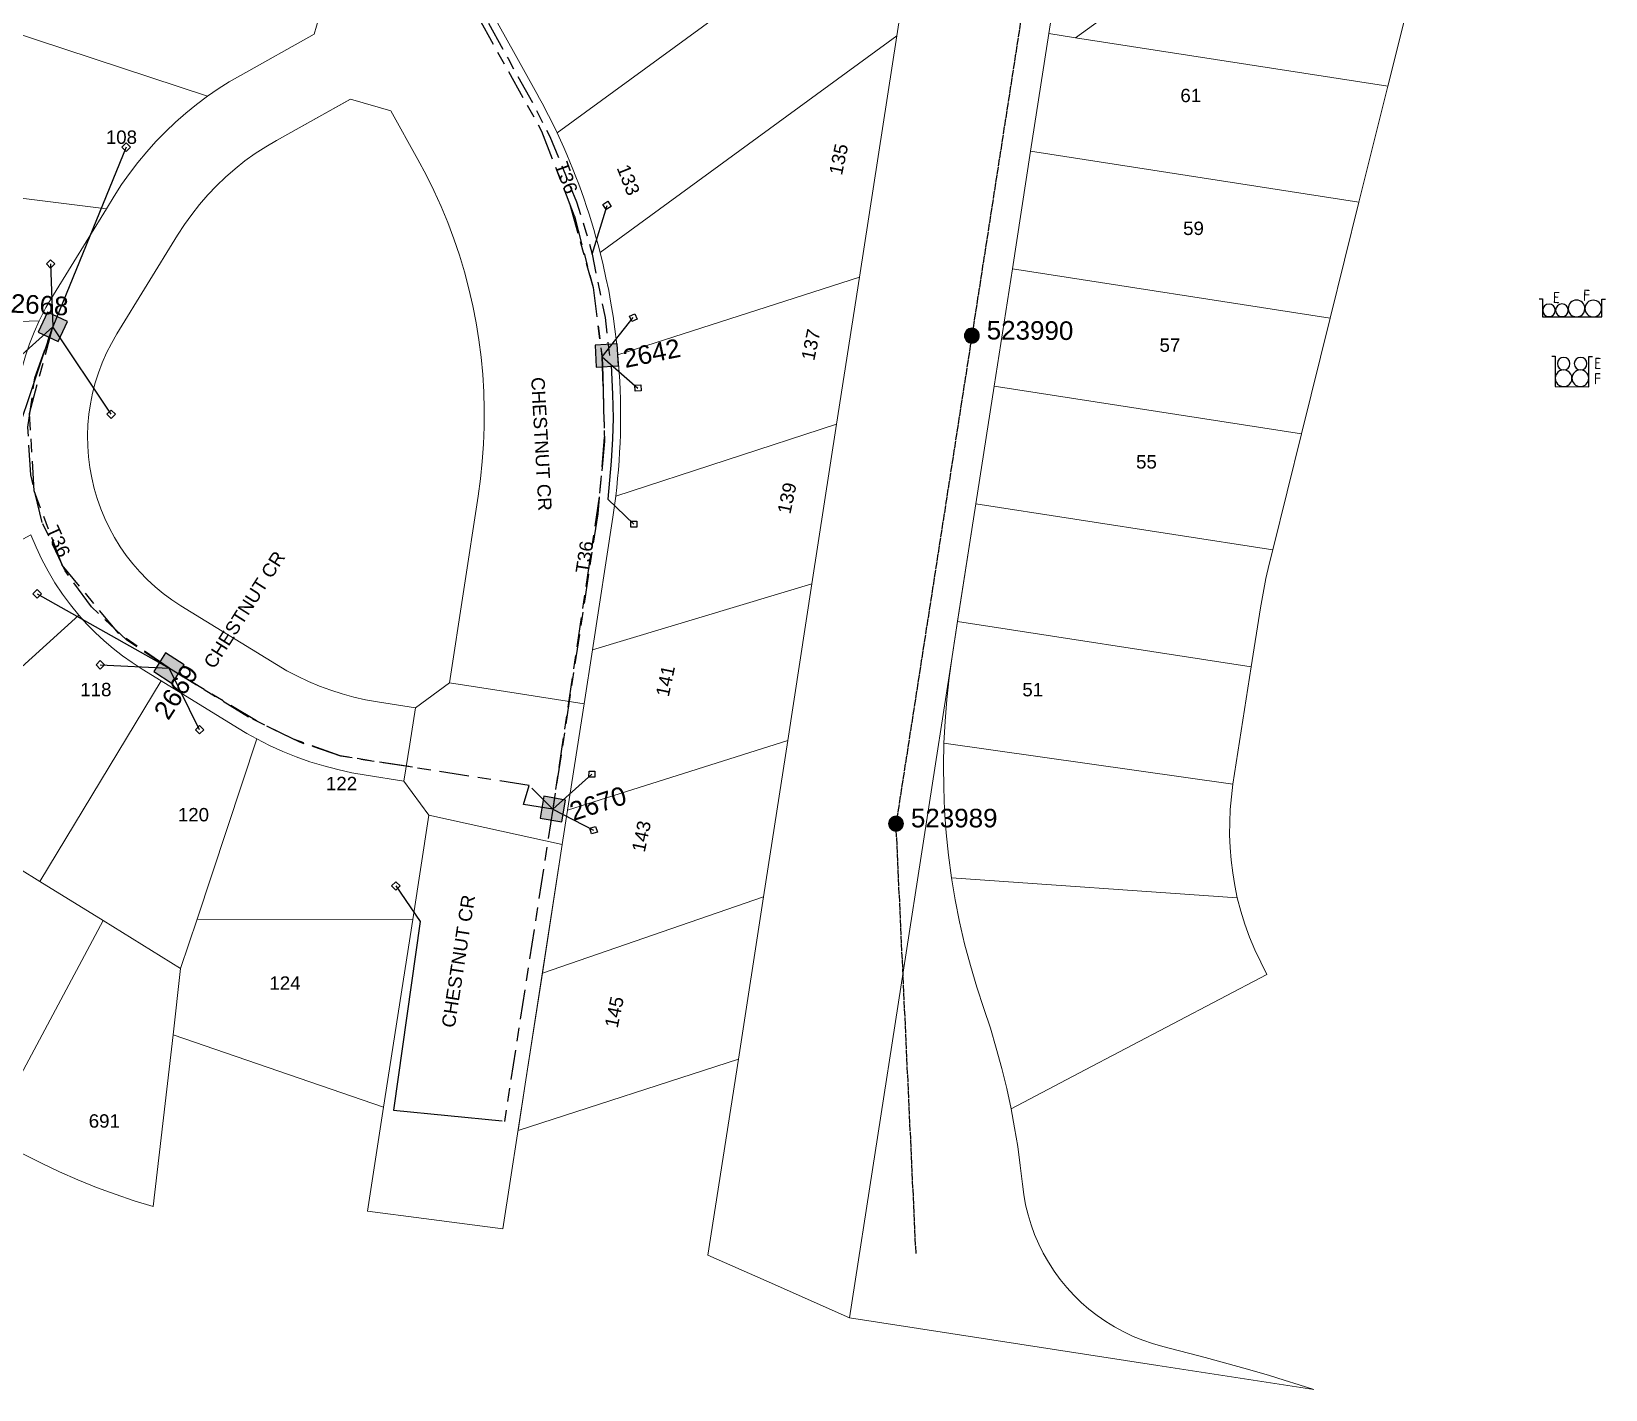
# Model space of a CAD drawing. Header units: metres. Extents: x 298214 to 299272, y 6265564 to 6266203.
# Drawn here: x 298861.9 to 299073.6, y 6265563.9 to 6265746.5 of the extents above; entities that cross this region are included whole.
import ezdxf
from ezdxf.enums import TextEntityAlignment as Align

# ---------------------------------------------------------------- set-up
doc = ezdxf.new("R2010")
doc.units = ezdxf.units.M
doc.linetypes.add('Cable Exist OH', pattern=[1, 1, 0])
doc.linetypes.add('Cable Exist UG', pattern=[8.2, 4, -1.2, 1.8, -1.2])
doc.layers.get('0').update_dxf_attribs({"color": 6})
doc.layers.add('Cadastre Land Parcels_SP_EXT', color=9, linetype='Continuous', lineweight=5)
doc.layers.add('Cadastre Roads_SP_EXT', color=9, linetype='Continuous', lineweight=5)
for name, color, linetype in [('Mains_LV_EXT', 7, 'Continuous'), ('Mains_SL_EXT', 7, 'Continuous'), ('Notes_SP_EXT', 7, 'Continuous'), ('Notes_SP_MISC', 7, 'Continuous'), ('Services_SP_EXT', 7, 'Continuous'), ('SupportsOH_SP_TR_HV_LV_SL_EXT', 7, 'Continuous'), ('SupportsUG_SP_LV_SL_EXT', 7, 'Continuous'), ('UG_Details_SP_MISC', 7, 'Continuous')]:
    doc.layers.add(name, color=color, linetype=linetype)
doc.styles.add('COLUMN_LABEL', font='arial.ttf')
doc.styles.add('iecISOCP', font='isocp.shx')
doc.styles.add('POLE_LABEL', font='arial.ttf')
doc.styles.get("Standard").update_dxf_attribs({"font": 'arial.ttf'})

# ---------------------------------------------------------------- blocks, each defined once
blk = doc.blocks.new('COLUMN_EXT')
blk.add_hatch(color=256).paths.add_polyline_path([(-1.49, 1.48), (-1.49, -1.49), (1.48, -1.49), (1.48, 1.48)])
blk.add_lwpolyline([(-1.49, -1.49), (1.48, -1.49), (1.48, 1.48), (-1.49, 1.48)], close=True)
for tag, height, style, flags, p in [('ASSET_NUM', 2.5, 'COLUMN_LABEL', 8, (2, 2)), ('STRUCTURE_PLANT_NUMBER', 0.2, 'POLE_LABEL', 9, (1.81, 0.03)), ('STREET_CODE', 0.2, 'COLUMN_LABEL', 9, (1.81, -0.2))]:
    blk.add_attdef(tag, text='', height=height, dxfattribs=dict(style=style, flags=flags)).set_placement(p, align=Align.MIDDLE_LEFT)
at = {"flags": 9}
for tag, p in [('COLUMN_TYPE', (1.81, -0.4)), ('OWNED_BY', (1.81, -0.6)), ('STATE', (1.81, -0.8)), ('USAGE', (1.81, -1)), ('STREETNAME', (1.81, -1.6)), ('SUBURB', (1.81, -1.8)), ('LEGEND', (1.81, -1.2)), ('LOCATION', (1.81, -1.4)), ('NOTES', (1.81, -2))]:
    blk.add_attdef(tag, text='', height=0.2, dxfattribs=at).set_placement(p, align=Align.MIDDLE_LEFT)
at = {"flags": 1}
blk.add_attdef('Z', (1.81, -2.35), '', height=0.2, dxfattribs=at)
blk = doc.blocks.new('CCP_EXT')
at = {"flags": 9}
for tag, p in [('STATE', (0, -1.8)), ('NOTES', (0, -2))]:
    blk.add_attdef(tag, text='', height=0.2, dxfattribs=at).set_placement(p, align=Align.MIDDLE_LEFT)
blk.add_wipeout([(0, 0.57), (0.57, 0), (0, -0.57), (-0.57, 0)])
blk.add_lwpolyline([(-0.57, 0), (0, 0.57), (0.57, 0), (0, -0.57), (-0.57, 0)])
at = {"flags": 1}
blk.add_attdef('Z', (0, 0), '', height=0.2, dxfattribs=at)
at = {"flags": 9}
for tag, p in [('CCP_TYPE', (0, 0)), ('CONSTRUCTED_VOLTAGE', (0, -0.2)), ('OPERATING_VOLTAGE', (0, -0.6)), ('ORIENTATION', (0, -0.8)), ('OWNED_BY', (0, -1)), ('NO_PHASES', (0, -0.4)), ('USAGE', (0, -1.2)), ('LEGEND', (0, -1.4)), ('LIFE_SUPPORT', (0, -1.6))]:
    blk.add_attdef(tag, text='', height=0.2, dxfattribs=at).set_placement(p, align=Align.MIDDLE_LEFT)
blk = doc.blocks.new('POLE_EXT')
blk.add_hatch(color=256).paths.add_polyline_path([(-1, 0, 1), (1, 0, 1)])
blk.add_lwpolyline([(-1, 0, 1), (1, 0, 1)], format="xyb", close=True)
for tag, height, flags, p in [('pNumber', 2.5, 8, (-17.84, 2.07)), ('OWNED_BY', 0.2, 9, (1.35, -0.4)), ('SPECIAL_USE', 0.2, 9, (1.35, -0.8)), ('STATE', 0.2, 9, (1.35, -1)), ('cLV', 0.2, 9, (1.35, -1.4)), ('hDepth', 0.2, 9, (1.35, -1.6)), ('hDia', 0.2, 9, (1.35, -1.8)), ('cHV', 0.2, 9, (1.35, -2)), ('PARENT', 0.2, 9, (1.35, -0.6)), ('USAGE', 0.2, 9, (1.35, -1.2)), ('LBRACKET', 0.2, 9, (1.35, -2.2)), ('cLinedev', 0.2, 9, (1.35, -3.4)), ('pExisting', 0.2, 9, (1.35, -3.8)), ('LExisting', 0.2, 9, (1.35, -2.4)), ('LANTNUMBER', 0.2, 9, (1.35, -2.6)), ('LOther', 0.2, 9, (1.35, -2.8)), ('LRemove', 0.2, 9, (1.35, -3)), ('LEGEND', 0.2, 9, (1.35, -3.2)), ('LOCATION', 0.2, 9, (1.35, -3.6)), ('PFNUMBER', 0.2, 9, (1.35, -4)), ('NEWPFNUMBER', 0.2, 9, (1.35, -4.2)), ('pFooting', 0.2, 9, (1.35, -4.4)), ('pNew', 0.2, 9, (1.35, -4.6)), ('pRelocate', 0.2, 9, (1.35, -5)), ('pRemove', 0.2, 9, (1.35, -5.2)), ('pReplace', 0.2, 9, (1.35, -5.4)), ('pStay', 0.2, 9, (1.35, -5.6)), ('pType', 0.2, 9, (1.35, -5.8)), ('cspan', 0.2, 9, (1.35, -6)), ('STREETNAME', 0.2, 9, (1.35, -6.2)), ('SUBURB', 0.2, 9, (1.35, -6.4)), ('OPERATED_BY', 0.2, 9, (1.36, -7.01)), ('NOTES', 0.2, 9, (1.35, -6.6)), ('MAINTAINED_BY', 0.2, 9, (1.36, -6.81))]:
    blk.add_attdef(tag, text='', height=height, dxfattribs=dict(flags=flags)).set_placement(p, align=Align.MIDDLE_LEFT)
at = {"style": 'POLE_LABEL'}
for tag, height, flags, p in [('ASSET_NUM', 2.5, 8, (2, 2)), ('STRUCTURE_PLANT_NUMBER', 0.2, 9, (1.35, 0.03)), ('STREET_CODE', 0.2, 9, (1.35, -0.2))]:
    blk.add_attdef(tag, text='', height=height, dxfattribs=dict(at, flags=flags)).set_placement(p, align=Align.MIDDLE_LEFT)
at = {"flags": 1}
blk.add_attdef('Z', (1.35, -7.33), '', height=0.2, dxfattribs=at)
blk = doc.blocks.new('d221')
at = {"layer": 'Notes_SP_EXT', "color": 1}
for p, q in [((298834.43, 6265877.28), (298834.89, 6265877.27)), ((298834.89, 6265877.27), (298834.88, 6265873.19)), ((298839.42, 6265874.31), (298839.43, 6265877.26)), ((298839.43, 6265877.26), (298839.93, 6265877.26)), ((298839.42, 6265873.18), (298839.42, 6265874.31)), ((298834.88, 6265873.19), (298839.42, 6265873.18))]:
    blk.add_line(p, q, dxfattribs=at)
for points in [[(298835.19, 6265876.28, 1), (298836.88, 6265876.28, 1)], [(298837.46, 6265876.28, 1), (298839.15, 6265876.28, 1)], [(298834.9, 6265874.32, 1), (298837.15, 6265874.31, 1)], [(298837.15, 6265874.31, 1), (298839.4, 6265874.31, 1)]]:
    blk.add_lwpolyline(points, format="xyb", close=True, dxfattribs=at)
at = {"layer": 'Notes_SP_MISC', "linetype": 'Continuous', "char_height": 1.5, "width": 1.9371, "attachment_point": 5, "rotation": 358.6592, "style": 'iecISOCP'}
for s, insert in [('E', (298840.62, 6265876.31)), ('F', (298840.59, 6265874.25))]:
    blk.add_mtext(s, dxfattribs=dict(at, insert=insert))
blk = doc.blocks.new('d220')
at = {"layer": 'Notes_SP_EXT', "color": 1}
for p, q in [((298832.73, 6265884.98), (298833.19, 6265884.98)), ((298833.19, 6265884.98), (298833.18, 6265882.57)), ((298841.15, 6265883.69), (298841.16, 6265884.97)), ((298841.16, 6265884.97), (298841.66, 6265884.96)), ((298841.15, 6265882.57), (298841.15, 6265883.69)), ((298833.18, 6265882.57), (298841.15, 6265882.56))]:
    blk.add_line(p, q, dxfattribs=at)
for points in [[(298836.64, 6265883.7, 1), (298838.89, 6265883.69, 1)], [(298838.89, 6265883.69, 1), (298841.14, 6265883.69, 1)], [(298833.23, 6265883.46, 1), (298834.91, 6265883.46, 1)], [(298834.95, 6265883.46, 1), (298836.64, 6265883.46, 1)]]:
    blk.add_lwpolyline(points, format="xyb", close=True, dxfattribs=at)
at = {"layer": 'Notes_SP_MISC', "linetype": 'Continuous', "char_height": 1.5, "width": 1.9371, "attachment_point": 5, "rotation": 358.6592, "style": 'iecISOCP'}
for s, insert in [('E', (298835.06, 6265885.16)), ('F', (298839.12, 6265885.46))]:
    blk.add_mtext(s, dxfattribs=dict(at, insert=insert))

msp = doc.modelspace()

# ---------------------------------------------------------------- linework, layer by layer
at = {"layer": 'Cadastre Land Parcels_SP_EXT', "linetype": 'Continuous'}
for points in [[(299065.75, 6265880.44), (299057.32, 6265881.75), (299020.66, 6265887.45), (298998.76, 6265746.27), (299002.35, 6265745.7), (299015.09, 6265754.94), (299018.3, 6265760.01), (299020, 6265762.7), (299020.85, 6265764.05), (299017.94, 6265771.77), (299019.82, 6265783.85), (299022.31, 6265799.9), (299026.28, 6265814.62), (299036.6, 6265829.09), (299042.27, 6265830.82), (299037.92, 6265847.15), (299033.4, 6265864.06), (299067.5, 6265869.62), (299066.82, 6265873.21), (299066.24, 6265876.81), (299065.75, 6265880.44)], [(298965.73, 6265757.12), (298960.5, 6265763.9), (298943.29, 6265762.42), (298917.62, 6265760.21), (298919.2, 6265757.39), (298926.96, 6265743.43), (298929.88, 6265738.2), (298930.24, 6265737.55), (298930.59, 6265736.89), (298930.94, 6265736.24), (298931.28, 6265735.57), (298931.62, 6265734.91), (298931.95, 6265734.24), (298932.28, 6265733.58), (298932.6, 6265732.9), (298965.73, 6265757.12)], [(298896.36, 6265760.78), (298862.61, 6265760.75), (298854.74, 6265747.99), (298885.56, 6265737.83), (298887.01, 6265738.82), (298888.48, 6265739.76), (298890, 6265740.64), (298899.93, 6265746.17), (298901.48, 6265751.61), (298896.36, 6265760.78)], [(299047.83, 6265753.16), (299018.3, 6265760.01), (299015.09, 6265754.94), (299002.35, 6265745.7), (299044.33, 6265739.19), (299047.83, 6265753.16)], [(298978.31, 6265745.97), (298979.71, 6265754.96), (298965.73, 6265757.12), (298932.6, 6265732.9), (298933.05, 6265731.94), (298933.48, 6265730.96), (298933.92, 6265729.98), (298934.33, 6265729), (298934.73, 6265728.01), (298935.12, 6265727.01), (298935.51, 6265726.02), (298935.87, 6265725.01), (298936.23, 6265724), (298936.57, 6265722.99), (298936.91, 6265721.97), (298937.22, 6265720.95), (298937.54, 6265719.93), (298937.82, 6265718.9), (298938.11, 6265717.87), (298938.37, 6265716.84), (298978.31, 6265745.97)], [(298885.56, 6265737.83), (298854.74, 6265747.99), (298842.35, 6265727.91), (298841.48, 6265726.49), (298871.97, 6265722.69), (298873.02, 6265724.39), (298874.02, 6265725.95), (298875.08, 6265727.46), (298876.21, 6265728.93), (298877.39, 6265730.36), (298878.62, 6265731.73), (298879.91, 6265733.06), (298881.25, 6265734.34), (298882.64, 6265735.56), (298884.08, 6265736.72), (298885.56, 6265737.83)], [(298973.27, 6265713.51), (298978.31, 6265745.97), (298938.37, 6265716.84), (298938.81, 6265715.14), (298939.17, 6265713.43), (298939.54, 6265711.71), (298939.84, 6265709.99), (298940.14, 6265708.26), (298940.37, 6265706.52), (298940.6, 6265704.8), (298940.75, 6265703.05), (298973.27, 6265713.51)], [(299044.33, 6265739.19), (299002.35, 6265745.7), (298998.76, 6265746.27), (298996.3, 6265730.45), (299040.47, 6265723.6), (299044.33, 6265739.19)], [(298910.24, 6265735.89), (298904.8, 6265737.44), (298894.87, 6265731.9), (298893.41, 6265731.04), (298891.99, 6265730.12), (298890.61, 6265729.13), (298889.28, 6265728.07), (298888, 6265726.96), (298886.78, 6265725.79), (298885.61, 6265724.56), (298884.5, 6265723.28), (298883.45, 6265721.94), (298882.46, 6265720.57), (298881.53, 6265719.14), (298873.36, 6265705.86), (298872.64, 6265704.59), (298871.99, 6265703.31), (298871.41, 6265701.99), (298870.91, 6265700.65), (298870.47, 6265699.28), (298870.11, 6265697.89), (298869.83, 6265696.48), (298869.62, 6265695.06), (298869.49, 6265693.63), (298869.43, 6265692.19), (298869.46, 6265690.76), (298869.56, 6265689.33), (298869.73, 6265687.9), (298869.99, 6265686.49), (298870.32, 6265685.09), (298870.72, 6265683.71), (298871.2, 6265682.36), (298871.75, 6265681.03), (298872.37, 6265679.73), (298873.06, 6265678.47), (298873.82, 6265677.25), (298874.64, 6265676.08), (298875.52, 6265674.94), (298876.46, 6265673.86), (298877.46, 6265672.83), (298878.52, 6265671.85), (298879.62, 6265670.94), (298880.77, 6265670.08), (298882, 6265669.29), (298894.84, 6265661.39), (298896.24, 6265660.57), (298897.67, 6265659.82), (298899.14, 6265659.13), (298900.63, 6265658.5), (298902.15, 6265657.94), (298903.69, 6265657.44), (298905.26, 6265657.02), (298906.84, 6265656.67), (298908.44, 6265656.38), (298913.53, 6265655.59), (298918.1, 6265658.93), (298921.98, 6265684.06), (298922.28, 6265686.38), (298922.53, 6265688.7), (298922.7, 6265691.04), (298922.79, 6265693.38), (298922.8, 6265695.72), (298922.74, 6265698.06), (298922.6, 6265700.4), (298922.38, 6265702.73), (298922.08, 6265705.05), (298921.71, 6265707.36), (298921.26, 6265709.66), (298920.73, 6265711.94), (298920.13, 6265714.2), (298919.46, 6265716.45), (298918.71, 6265718.66), (298917.88, 6265720.86), (298916.99, 6265723.02), (298916.02, 6265725.15), (298914.99, 6265727.25), (298913.88, 6265729.34), (298910.24, 6265735.89)], [(299040.47, 6265723.6), (298996.3, 6265730.45), (298993.84, 6265714.62), (299036.61, 6265708), (299040.47, 6265723.6)], [(298871.97, 6265722.69), (298841.48, 6265726.49), (298829.14, 6265706.49), (298862.93, 6265707.63), (298863.84, 6265709.41), (298864.84, 6265711.14), (298871.97, 6265722.69)], [(298970.2, 6265693.71), (298973.27, 6265713.51), (298940.75, 6265703.05), (298940.87, 6265701.87), (298940.94, 6265700.69), (298941.03, 6265699.5), (298941.07, 6265698.31), (298941.12, 6265697.12), (298941.13, 6265695.93), (298941.14, 6265694.74), (298941.12, 6265693.55), (298941.11, 6265692.36), (298941.06, 6265691.17), (298941.01, 6265689.98), (298940.93, 6265688.79), (298940.85, 6265687.6), (298940.74, 6265686.42), (298940.63, 6265685.23), (298940.48, 6265684.05), (298970.2, 6265693.71)], [(299036.61, 6265708), (298993.84, 6265714.62), (298991.39, 6265698.83), (299032.74, 6265692.41), (299036.61, 6265708)], [(298859.38, 6265693.04), (298859.5, 6265694.72), (298859.67, 6265696.39), (298859.91, 6265698.05), (298860.23, 6265699.7), (298860.62, 6265701.33), (298861.09, 6265702.94), (298861.63, 6265704.53), (298862.25, 6265706.09), (298862.93, 6265707.63), (298829.14, 6265706.49), (298827.31, 6265703.51), (298817.61, 6265687.76), (298819.42, 6265682.56), (298859.38, 6265693.04)], [(299032.74, 6265692.41), (298991.39, 6265698.83), (298988.93, 6265683), (299028.87, 6265676.81), (299032.74, 6265692.41)], [(298966.88, 6265672.24), (298970.2, 6265693.71), (298940.48, 6265684.05), (298940.1, 6265681.22), (298937.34, 6265663.36), (298966.88, 6265672.24)], [(299028.87, 6265676.81), (298988.93, 6265683), (298986.47, 6265667.2), (299025.96, 6265661.07), (299027.22, 6265669.03), (299027.56, 6265671), (299027.95, 6265672.95), (299028.4, 6265674.89), (299028.87, 6265676.81)], [(298868.27, 6265668.03), (298867.13, 6265669.43), (298866.05, 6265670.88), (298865.05, 6265672.39), (298864.12, 6265673.94), (298863.27, 6265675.54), (298862.5, 6265677.17), (298861.8, 6265678.83), (298827.22, 6265660.13), (298829.82, 6265652.66), (298842.59, 6265644.79), (298868.27, 6265668.03)], [(298963.62, 6265651.2), (298966.88, 6265672.24), (298937.34, 6265663.36), (298936.22, 6265656.12), (298934.01, 6265641.82), (298963.62, 6265651.2)], [(298879.34, 6265659.2), (298876.79, 6265660.78), (298875.44, 6265661.65), (298874.13, 6265662.58), (298872.87, 6265663.56), (298871.65, 6265664.6), (298870.47, 6265665.7), (298869.35, 6265666.84), (298868.27, 6265668.03), (298842.59, 6265644.79), (298857.48, 6265635.61), (298863.01, 6265632.2), (298879.34, 6265659.2)], [(299025.96, 6265661.07), (298986.47, 6265667.2), (298985.73, 6265662.47), (298985.33, 6265659.59), (298985.01, 6265656.69), (298984.78, 6265653.77), (298984.63, 6265650.82), (299023.51, 6265645.31), (299025.96, 6265661.07)], [(298984.63, 6265650.82), (298984.78, 6265653.77), (298985.01, 6265656.69), (298985.33, 6265659.59), (298985.73, 6265662.47), (298971.92, 6265573.53), (299013.39, 6265567.12), (299034.39, 6265563.88), (299034.39, 6265563.89), (299032.4, 6265564.52), (299030.42, 6265565.14), (299028.42, 6265565.75), (299025.48, 6265566.61), (299019.78, 6265568.2), (299014.06, 6265569.68), (299012.71, 6265570.05), (299011.39, 6265570.5), (299010.09, 6265571.03), (299008.82, 6265571.62), (299007.59, 6265572.29), (299006.4, 6265573.02), (299005.25, 6265573.82), (299004.14, 6265574.68), (299003.09, 6265575.6), (299002.09, 6265576.58), (299001.15, 6265577.61), (299000.27, 6265578.69), (298999.45, 6265579.82), (298998.69, 6265580.99), (298998, 6265582.2), (298997.38, 6265583.45), (298996.83, 6265584.73), (298996.35, 6265586.04), (298995.95, 6265587.37), (298995.62, 6265588.72), (298995.37, 6265590.1), (298995.19, 6265591.48), (298994.9, 6265594.03), (298994.56, 6265596.57), (298994.14, 6265599.1), (298993.67, 6265601.63), (298993.08, 6265604.36), (298992.42, 6265607.08), (298991.68, 6265609.79), (298990.88, 6265612.47), (298989.99, 6265615.13), (298989.05, 6265618), (298988.19, 6265620.9), (298987.42, 6265623.83), (298986.74, 6265626.79), (298986.16, 6265629.76), (298985.66, 6265632.72), (298985.26, 6265635.74), (298984.95, 6265638.75), (298984.73, 6265641.77), (298984.6, 6265644.8), (298984.57, 6265647.82), (298984.63, 6265650.82)], [(298881.95, 6265620.52), (298884.16, 6265627.16), (298892.19, 6265651.39), (298890.88, 6265652.12), (298889.59, 6265652.88), (298879.34, 6265659.2), (298863.01, 6265632.2), (298871.53, 6265626.95), (298881.95, 6265620.52)], [(298912, 6265645.71), (298906.91, 6265646.5), (298904.99, 6265646.84), (298903.08, 6265647.26), (298901.2, 6265647.75), (298899.34, 6265648.33), (298897.51, 6265648.98), (298895.7, 6265649.71), (298893.93, 6265650.51), (298892.19, 6265651.39), (298884.16, 6265627.16), (298913.17, 6265627.12), (298915.34, 6265641.15), (298912, 6265645.71)], [(298960.36, 6265630.16), (298963.62, 6265651.2), (298934.01, 6265641.82), (298933.3, 6265637.2), (298930.63, 6265619.88), (298960.36, 6265630.16)], [(299023.51, 6265645.31), (298984.63, 6265650.82), (298984.57, 6265647.82), (298984.6, 6265644.8), (298984.73, 6265641.77), (298984.95, 6265638.75), (298985.26, 6265635.74), (298985.66, 6265632.72), (299024.09, 6265630.02), (299023.77, 6265631.69), (299023.48, 6265633.38), (299023.27, 6265635.08), (299023.13, 6265636.78), (299023.07, 6265638.49), (299023.08, 6265640.2), (299023.16, 6265641.91), (299023.31, 6265643.62), (299023.51, 6265645.31)], [(298863.01, 6265632.2), (298857.48, 6265635.61), (298840.42, 6265607.95), (298856.16, 6265598.24), (298871.53, 6265626.95), (298863.01, 6265632.2)], [(298993.67, 6265601.63), (299002.78, 6265606.41), (299028.09, 6265619.71), (299027.25, 6265621.35), (299026.47, 6265623.02), (299025.76, 6265624.73), (299025.13, 6265626.46), (299024.59, 6265628.23), (299024.09, 6265630.02), (298985.66, 6265632.72), (298986.16, 6265629.76), (298986.74, 6265626.79), (298987.42, 6265623.83), (298988.19, 6265620.9), (298989.05, 6265618), (298989.99, 6265615.13), (298990.88, 6265612.47), (298991.68, 6265609.79), (298992.42, 6265607.08), (298993.08, 6265604.36), (298993.67, 6265601.63)], [(298956.98, 6265608.32), (298960.36, 6265630.16), (298930.63, 6265619.88), (298928.32, 6265604.97), (298927.36, 6265598.74), (298956.98, 6265608.32)], [(298881.95, 6265620.52), (298871.53, 6265626.95), (298856.16, 6265598.24), (298858.48, 6265596.86), (298860.83, 6265595.55), (298863.23, 6265594.32), (298865.66, 6265593.16), (298868.12, 6265592.08), (298870.62, 6265591.07), (298873.14, 6265590.14), (298875.7, 6265589.28), (298878.28, 6265588.51), (298880.93, 6265611.58), (298881.95, 6265620.52)], [(298913.17, 6265627.12), (298884.16, 6265627.16), (298881.95, 6265620.52), (298880.93, 6265611.58), (298909.26, 6265601.87), (298913.17, 6265627.12)]]:
    msp.add_lwpolyline(points, close=True, dxfattribs=at)
at = {"layer": 'Cadastre Roads_SP_EXT', "linetype": 'Continuous'}
msp.add_lwpolyline([(298979.71, 6265754.96), (298978.31, 6265745.97), (298973.27, 6265713.51), (298970.2, 6265693.71), (298966.88, 6265672.24), (298963.62, 6265651.2), (298960.36, 6265630.16), (298956.98, 6265608.32), (298952.89, 6265581.94), (298960.73, 6265578.48), (298971.92, 6265573.53), (298985.73, 6265662.47), (298985.73, 6265662.47), (298986.47, 6265667.21), (298988.93, 6265683), (298991.39, 6265698.83), (298993.84, 6265714.62), (298996.3, 6265730.45), (298998.76, 6265746.27), (299020.66, 6265887.45)], dxfattribs=at)
at = {"layer": 'Mains_LV_EXT', "linetype": 'Cable Exist UG'}
msp.add_lwpolyline([(298932.01, 6265641.96), (298925.52, 6265599.94)], dxfattribs=at)
at = {"layer": 'Mains_SL_EXT', "linetype": 'Cable Exist OH'}
for points in [[(298998.33, 6265769.62), (298988.39, 6265705.63), (298978.19, 6265639.99)], [(298980.88, 6265582.17), (298978.19, 6265639.99)]]:
    msp.add_lwpolyline(points, dxfattribs=at)
at = {"layer": 'Mains_SL_EXT', "linetype": 'Cable Exist UG'}
msp.add_lwpolyline([(298932.01, 6265641.96), (298925.52, 6265599.94)], dxfattribs=at)
at = {"layer": 'Services_SP_EXT'}
for points in [[(298857.31, 6265684.76), (298864.76, 6265706.83)], [(298857.88, 6265700.64), (298864.76, 6265706.83)]]:
    msp.add_lwpolyline(points, dxfattribs=at)

# ---------------------------------------------------------------- block references
at = {"layer": 'Notes_SP_EXT', "color": 7, "linetype": 'Cable Exist UG'}
for name in ['d220', 'd221']:
    msp.add_blockref(name, (231.97, -174.41), dxfattribs=at)
at = {"layer": 'SupportsOH_SP_TR_HV_LV_SL_EXT'}
ref = msp.add_blockref('POLE_EXT', (298988.39, 6265705.63), dxfattribs=at)
ref.add_attrib('ASSET_NUM', '523990', dxfattribs={"layer": '0', "height": 2.5, "rotation": 359.5955, "style": 'POLE_LABEL'}).set_placement((298990.39, 6265706.38), align=Align.MIDDLE_LEFT)
ref = msp.add_blockref('POLE_EXT', (298978.19, 6265639.99), dxfattribs=at)
ref.add_attrib('ASSET_NUM', '523989', dxfattribs={"layer": '0', "height": 2.5, "style": 'POLE_LABEL'}).set_placement((298980.19, 6265640.74), align=Align.MIDDLE_LEFT)
at = {"layer": 'SupportsUG_SP_LV_SL_EXT'}
ref = msp.add_blockref('COLUMN_EXT', (298864.76, 6265706.83), dxfattribs=dict(at, rotation=244.8483701818108))
ref.add_attrib('ASSET_NUM', '2668', dxfattribs={"layer": '0', "height": 2.5, "rotation": 356.8934, "style": 'COLUMN_LABEL'}).set_placement((298866.76, 6265707.58), align=Align.BOTTOM_RIGHT)
ref = msp.add_blockref('COLUMN_EXT', (298939.27, 6265702.97), dxfattribs=dict(at, rotation=92.94255278303248))
ref.add_attrib('ASSET_NUM', '2642', dxfattribs={"layer": '0', "height": 2.5, "rotation": 11.5795, "style": 'COLUMN_LABEL'}).set_placement((298941.27, 6265703.72), align=Align.TOP_LEFT)
ref = msp.add_blockref('COLUMN_EXT', (298880.39, 6265660.91), dxfattribs=dict(at, rotation=327.2210117840202))
ref.add_attrib('ASSET_NUM', '2669', dxfattribs={"layer": '0', "height": 2.5, "rotation": 57.2572, "style": 'COLUMN_LABEL'}).set_placement((298882.39, 6265661.66), align=Align.TOP_RIGHT)
ref = msp.add_blockref('COLUMN_EXT', (298932.01, 6265641.96), dxfattribs=dict(at, rotation=80.13724221722231))
ref.add_attrib('ASSET_NUM', '2670', dxfattribs={"layer": '0', "height": 2.5, "rotation": 18.0302, "style": 'COLUMN_LABEL'}).set_placement((298934.01, 6265642.71), align=Align.TOP_LEFT)

# ---------------------------------------------------------------- texts
at = {"layer": 'Cadastre Land Parcels_SP_EXT'}
for s, p in [('61', (299016.44, 6265737.04)), ('108', (298871.89, 6265731.43)), ('59', (299016.81, 6265719.17)), ('57', (299013.64, 6265703.46)), ('55', (299010.48, 6265687.76)), ('118', (298868.45, 6265657.13)), ('51', (298995.18, 6265657.12)), ('122', (298901.5, 6265644.49)), ('120', (298881.58, 6265640.3)), ('124', (298893.89, 6265617.65)), ('691', (298869.59, 6265599.1))]:
    msp.add_text(s, height=1.8, dxfattribs=at).set_placement(p)
for s, rotation, p in [('135', 78.0626, (298970.91, 6265727.12)), ('133', 291.6546, (298940.58, 6265728.21)), ('137', 78.0725, (298967.18, 6265702.18)), ('139', 78.0723, (298963.97, 6265681.54)), ('141', 78.0849, (298947.61, 6265656.95)), ('143', 78.0849, (298944.38, 6265636.05)), ('145', 78.0725, (298940.73, 6265612.41))]:
    msp.add_text(s, height=1.8, rotation=rotation, dxfattribs=at).set_placement(p)
at = {"layer": 'Cadastre Roads_SP_EXT'}
for rotation, p in [(273.1699, (298929.1, 6265700.01)), (57.5822, (298886.46, 6265660.68)), (81.2045, (298918.82, 6265612.45))]:
    msp.add_text('CHESTNUT CR', height=1.8, rotation=rotation, dxfattribs=at).set_placement(p)
at = {"layer": 'Mains_LV_EXT'}
for rotation, p in [(289.9482, (298932.26, 6265728.61)), (294.2046, (298863.78, 6265679.57)), (81.3215, (298936.84, 6265673.58))]:
    msp.add_text('T36', height=1.8, rotation=rotation, dxfattribs=at).set_placement(p)

# ---------------------------------------------------------------- next in the draw order: block references
at = {"layer": 'Services_SP_EXT'}
for p in [(298874.63, 6265730.99), (298864.46, 6265715.28), (298872.61, 6265695.06), (298862.66, 6265670.91), (298871.14, 6265661.35), (298884.51, 6265652.63), (298910.91, 6265631.61)]:
    msp.add_blockref('CCP_EXT', p, dxfattribs=at)
for p, rotation in [((298939.31, 6265723.15), 257.6192430330563), ((298942.85, 6265708.06), 158.0912949686774), ((298943.47, 6265698.58), 139.289153495197), ((298942.93, 6265680.26), 44.99999981134091), ((298937.28, 6265646.66), 223.4925641078443), ((298937.5, 6265639.12), 153.4349483754775)]:
    msp.add_blockref('CCP_EXT', p, dxfattribs=dict(at, rotation=rotation))

# ---------------------------------------------------------------- next in the draw order: linework, layer by layer
at = {"layer": 'Cadastre Roads_SP_EXT', "linetype": 'Continuous'}
for points in [[(298899.93, 6265746.17), (298890, 6265740.64), (298888.48, 6265739.76), (298887.01, 6265738.82), (298885.56, 6265737.83), (298884.08, 6265736.72), (298882.64, 6265735.56), (298881.25, 6265734.34), (298879.91, 6265733.06), (298878.62, 6265731.73), (298877.39, 6265730.36), (298876.21, 6265728.93), (298875.08, 6265727.46), (298874.02, 6265725.95), (298873.02, 6265724.39), (298871.97, 6265722.69), (298864.84, 6265711.14), (298863.84, 6265709.41), (298862.93, 6265707.63), (298862.25, 6265706.09), (298861.63, 6265704.53)], [(298910.24, 6265735.89), (298913.88, 6265729.34), (298914.99, 6265727.25), (298916.02, 6265725.15), (298916.99, 6265723.02), (298917.88, 6265720.86), (298918.71, 6265718.66), (298919.46, 6265716.45), (298920.13, 6265714.2), (298920.73, 6265711.94), (298921.26, 6265709.66), (298921.71, 6265707.36), (298922.08, 6265705.05), (298922.38, 6265702.73), (298922.6, 6265700.4), (298922.74, 6265698.06), (298922.8, 6265695.72), (298922.79, 6265693.38), (298922.7, 6265691.04), (298922.53, 6265688.7), (298922.28, 6265686.38), (298921.98, 6265684.06), (298918.1, 6265658.93), (298925.67, 6265657.76), (298936.22, 6265656.12), (298937.34, 6265663.36), (298940.1, 6265681.22), (298940.48, 6265684.05), (298940.63, 6265685.23), (298940.74, 6265686.42), (298940.85, 6265687.6), (298940.93, 6265688.79), (298941.01, 6265689.98), (298941.06, 6265691.17), (298941.11, 6265692.36), (298941.12, 6265693.55), (298941.14, 6265694.74), (298941.13, 6265695.93), (298941.12, 6265697.12), (298941.07, 6265698.31), (298941.03, 6265699.5), (298940.94, 6265700.69), (298940.87, 6265701.87), (298940.75, 6265703.05), (298940.6, 6265704.8), (298940.37, 6265706.52), (298940.14, 6265708.26), (298939.84, 6265709.99), (298939.54, 6265711.71), (298939.17, 6265713.43), (298938.81, 6265715.14), (298938.37, 6265716.84), (298938.11, 6265717.87), (298937.82, 6265718.9), (298937.54, 6265719.93), (298937.22, 6265720.95), (298936.91, 6265721.97), (298936.57, 6265722.99), (298936.23, 6265724), (298935.87, 6265725.01), (298935.51, 6265726.02), (298935.12, 6265727.01), (298934.73, 6265728.01), (298934.33, 6265729), (298933.92, 6265729.98), (298933.48, 6265730.96), (298933.05, 6265731.94), (298932.6, 6265732.9), (298932.28, 6265733.58), (298931.95, 6265734.24), (298931.62, 6265734.91), (298931.28, 6265735.57), (298930.94, 6265736.24), (298930.59, 6265736.89), (298930.24, 6265737.55), (298929.88, 6265738.2), (298926.96, 6265743.43)], [(298861.8, 6265678.83), (298862.5, 6265677.17), (298863.27, 6265675.54), (298864.12, 6265673.94), (298865.05, 6265672.39), (298866.05, 6265670.88), (298867.13, 6265669.43), (298868.27, 6265668.03), (298869.35, 6265666.84), (298870.47, 6265665.7), (298871.65, 6265664.6), (298872.87, 6265663.56), (298874.13, 6265662.58), (298875.44, 6265661.65), (298876.79, 6265660.78), (298879.34, 6265659.2), (298889.59, 6265652.88), (298890.88, 6265652.12), (298892.19, 6265651.39), (298893.93, 6265650.51), (298895.7, 6265649.71), (298897.51, 6265648.98), (298899.34, 6265648.33), (298901.2, 6265647.75), (298903.08, 6265647.26), (298904.99, 6265646.84), (298906.91, 6265646.5), (298912, 6265645.71), (298912.77, 6265650.68), (298913.53, 6265655.59), (298908.44, 6265656.38), (298906.84, 6265656.67), (298905.26, 6265657.02), (298903.69, 6265657.44), (298902.15, 6265657.94), (298900.63, 6265658.5), (298899.14, 6265659.13), (298897.67, 6265659.82), (298896.24, 6265660.57), (298894.84, 6265661.39), (298882, 6265669.29), (298880.77, 6265670.08), (298879.62, 6265670.94), (298878.52, 6265671.85), (298877.46, 6265672.83), (298876.46, 6265673.86), (298875.52, 6265674.94), (298874.64, 6265676.08), (298873.82, 6265677.25), (298873.06, 6265678.47), (298872.37, 6265679.73), (298871.75, 6265681.03), (298871.2, 6265682.36), (298870.72, 6265683.71), (298870.32, 6265685.09), (298869.99, 6265686.49), (298869.73, 6265687.9), (298869.56, 6265689.33), (298869.46, 6265690.76), (298869.43, 6265692.19), (298869.49, 6265693.63), (298869.62, 6265695.06), (298869.83, 6265696.48), (298870.11, 6265697.89), (298870.47, 6265699.28), (298870.91, 6265700.65), (298871.41, 6265701.99), (298871.99, 6265703.31), (298872.64, 6265704.59), (298873.36, 6265705.86), (298881.53, 6265719.14), (298882.46, 6265720.57), (298883.45, 6265721.94), (298884.5, 6265723.28), (298885.61, 6265724.56), (298886.78, 6265725.79), (298888, 6265726.96), (298889.28, 6265728.07), (298890.61, 6265729.13), (298891.99, 6265730.12), (298893.41, 6265731.04), (298894.87, 6265731.9), (298904.72, 6265737.39)]]:
    msp.add_lwpolyline(points, dxfattribs=at)
msp.add_lwpolyline([(298933.3, 6265637.2), (298922.88, 6265639.49), (298915.34, 6265641.15), (298913.17, 6265627.12), (298909.26, 6265601.87), (298907.09, 6265587.86), (298914.69, 6265586.87), (298925.31, 6265585.5), (298928.32, 6265604.97), (298933.3, 6265637.2)], close=True, dxfattribs=at)
at = {"layer": 'Mains_LV_EXT', "linetype": 'Cable Exist UG'}
for points in [[(298918.07, 6265755.49), (298930.51, 6265733.15), (298934.92, 6265721.72), (298937.43, 6265712.13), (298938.64, 6265702.8)], [(298880.39, 6265660.91), (298874.67, 6265664.7), (298869.95, 6265669.17), (298866.43, 6265673.98), (298863.34, 6265680.5), (298861.78, 6265686.9), (298861.41, 6265693.31), (298862.35, 6265699.97), (298864.76, 6265706.83)], [(298938.64, 6265702.8), (298938.77, 6265700.2), (298938.94, 6265691.97), (298938.07, 6265681.67), (298932.01, 6265641.96)], [(298932.01, 6265641.96), (298928.06, 6265642.57), (298928.84, 6265645.13), (298913.13, 6265647.57), (298903.51, 6265649.06), (298897.97, 6265650.96), (298891.08, 6265654.33), (298880.39, 6265660.91)]]:
    msp.add_lwpolyline(points, dxfattribs=at)
at = {"layer": 'Mains_SL_EXT', "linetype": 'Cable Exist UG'}
for points in [[(298918.07, 6265755.49), (298930.51, 6265733.15), (298934.32, 6265723.29), (298937.43, 6265712.13), (298938.61, 6265702.83)], [(298880.39, 6265660.91), (298873.59, 6265665.6), (298866.03, 6265674.76), (298862.23, 6265684.75), (298861.64, 6265695.18), (298864.76, 6265706.83)], [(298938.61, 6265702.83), (298938.79, 6265698.06), (298938.98, 6265691.43), (298938.26, 6265683.96), (298932.01, 6265641.96)], [(298932.01, 6265641.96), (298928.84, 6265645.13), (298903.4, 6265649.1), (298897.15, 6265651.36), (298892.14, 6265653.81), (298880.39, 6265660.91)]]:
    msp.add_lwpolyline(points, dxfattribs=at)
at = {"layer": 'Services_SP_EXT'}
for points in [[(298874.63, 6265730.99), (298864.76, 6265706.83)], [(298937.3, 6265716.58), (298939.31, 6265723.15)], [(298864.46, 6265715.28), (298864.76, 6265706.83)], [(298938.64, 6265702.8), (298942.85, 6265708.06)], [(298872.61, 6265695.06), (298864.76, 6265706.83)], [(298938.64, 6265702.8), (298943.47, 6265698.58)], [(298938.64, 6265702.8), (298939.88, 6265701.68), (298940.04, 6265697.75), (298940.12, 6265694.55), (298940.04, 6265691.74), (298939.88, 6265688.77), (298939.65, 6265686.19), (298939.41, 6265683.62), (298942.93, 6265680.26)], [(298862.66, 6265670.91), (298880.39, 6265660.91)], [(298871.14, 6265661.35), (298880.39, 6265660.91)], [(298884.51, 6265652.63), (298880.39, 6265660.91)], [(298932.01, 6265641.96), (298937.28, 6265646.66)], [(298932.01, 6265641.96), (298937.5, 6265639.12)], [(298910.91, 6265631.61), (298914.19, 6265626.85), (298910.6, 6265601.47), (298925.22, 6265600)]]:
    msp.add_lwpolyline(points, dxfattribs=at)
at = {"layer": 'UG_Details_SP_MISC', "color": 7, "linetype": 'Cable Exist UG', "flags": 128}
msp.add_lwpolyline([(298907.48, 6265776.36), (298916.67, 6265759.67), (298926, 6265742.9), (298929.79, 6265736.05), (298931.6, 6265732.44), (298935.2, 6265723.62), (298936.48, 6265719.62), (298937.3, 6265716.58), (298939.05, 6265708.09), (298939.66, 6265702.92)], dxfattribs=at)

doc.saveas('drawing.dxf')
